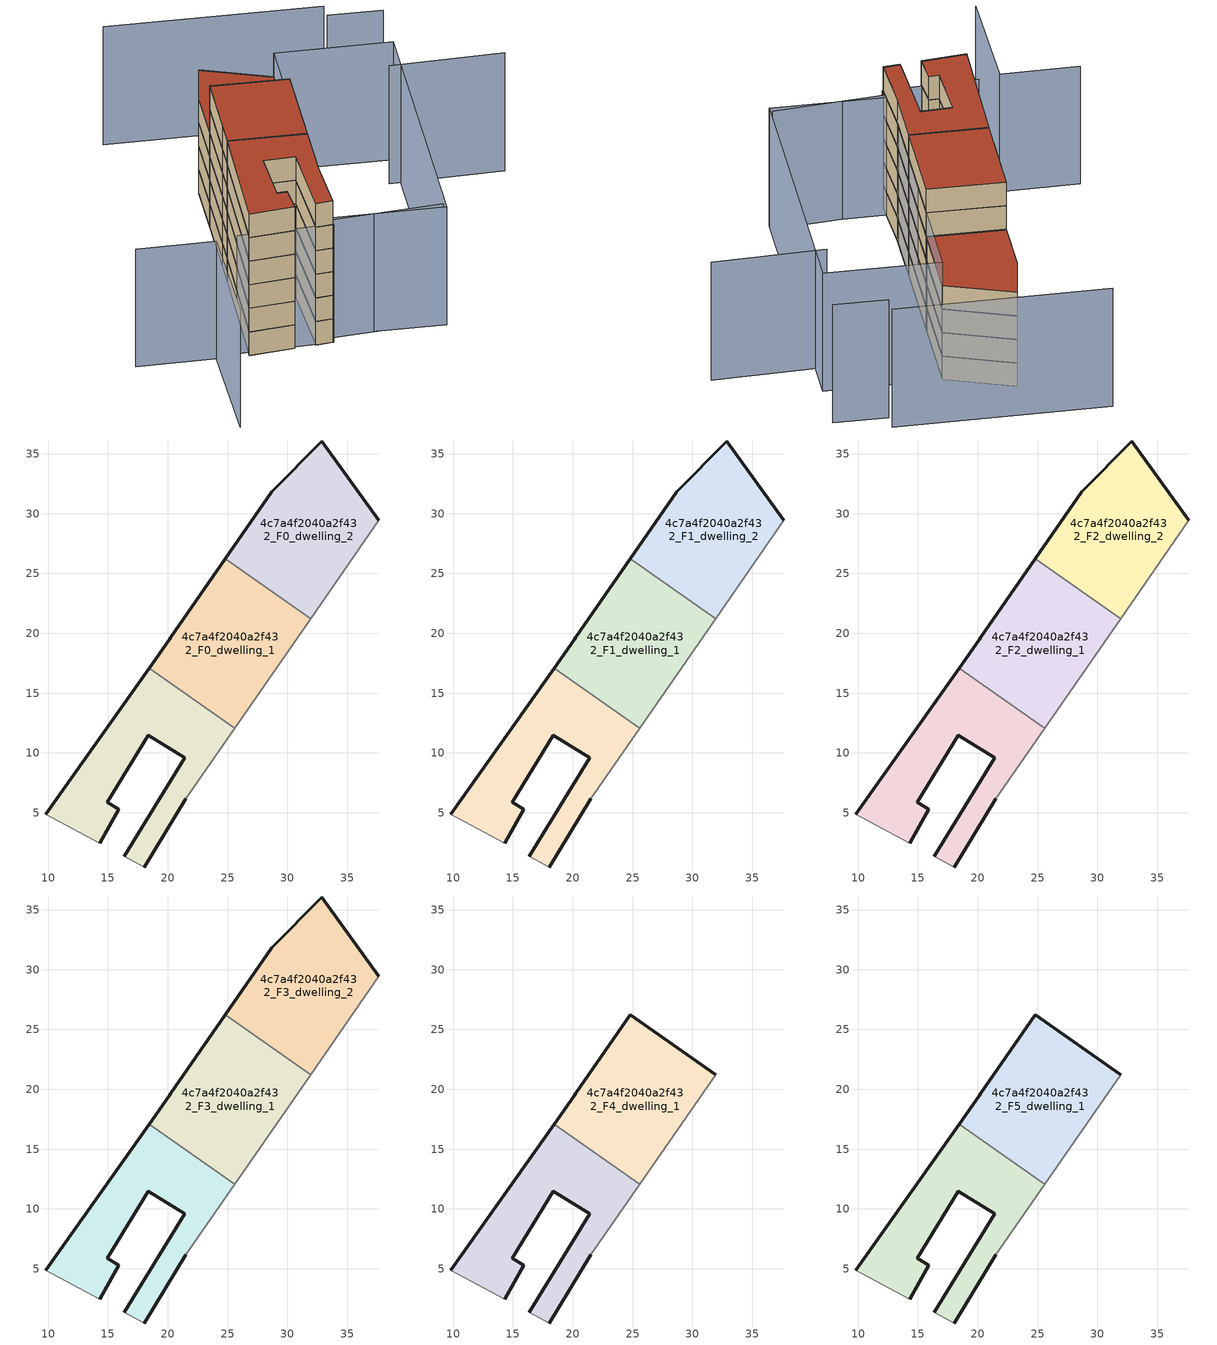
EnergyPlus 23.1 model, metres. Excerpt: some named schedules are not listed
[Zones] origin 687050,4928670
4c7a4f2040a2f432_F0_dwelling_0
 floor ground (EU_floor_Construction): 21.52,6.19 25.6,12.07 18.44,17.08 9.81,4.87 14.3,2.47 15.89,5.29 14.93,5.88 18.35,11.47 21.42,9.59 16.37,1.35 18.05,0.47 z0
 wall outside (EU_wall_Construction): 9.81,4.87 18.44,17.08 / 21.52,6.19 18.05,0.47 / 16.37,1.35 21.42,9.59 18.35,11.47 14.93,5.88 15.89,5.29 14.3,2.47 z0:3
 wall adiabatic (EU_wall_Construction): 14.3,2.47 9.81,4.87 / 25.6,12.07 21.52,6.19 / 18.05,0.47 16.37,1.35 z0:3
 wall to 4c7a4f2040a2f432_F0_dwelling_1 (EU_wall_Construction): 18.44,17.08 25.6,12.07 z0:3
4c7a4f2040a2f432_F0_dwelling_1
 floor ground (EU_floor_Construction): 25.6,12.07 31.95,21.23 24.82,26.23 20.27,19.67 20.12,19.46 18.44,17.08 z0
 wall outside (EU_wall_Construction): 18.44,17.08 20.12,19.46 20.27,19.67 24.82,26.23 z0:3
 wall adiabatic (EU_wall_Construction): 31.95,21.23 25.6,12.07 z0:3
 wall to 4c7a4f2040a2f432_F0_dwelling_2 (EU_wall_Construction): 24.82,26.23 31.95,21.23 z0:3
4c7a4f2040a2f432_F0_dwelling_2
 floor ground (EU_floor_Construction): 31.95,21.23 37.64,29.46 32.86,36.08 28.7,31.83 24.82,26.23 z0
 wall outside (EU_wall_Construction): 24.82,26.23 28.7,31.83 32.86,36.08 37.64,29.46 z0:3
 wall adiabatic (EU_wall_Construction): 37.64,29.46 31.95,21.23 z0:3
4c7a4f2040a2f432_F1_dwelling_0
 floor to 4c7a4f2040a2f432_F0_dwelling_0 (EU_floor_Construction): 21.52,6.19 25.6,12.07 18.44,17.08 9.8,4.87 14.3,2.47 15.89,5.29 14.93,5.88 18.35,11.47 21.42,9.59 16.37,1.35 18.05,0.47 z3
 wall outside (EU_wall_Construction): 9.81,4.87 18.44,17.08 / 21.52,6.19 18.05,0.47 / 16.37,1.35 21.42,9.59 18.35,11.47 14.93,5.88 15.89,5.29 14.3,2.47 z3:6
 wall adiabatic (EU_wall_Construction): 14.3,2.47 9.81,4.87 / 25.6,12.07 21.52,6.19 / 18.05,0.47 16.37,1.35 z3:6
 wall to 4c7a4f2040a2f432_F1_dwelling_1 (EU_wall_Construction): 18.44,17.08 25.6,12.07 z3:6
4c7a4f2040a2f432_F1_dwelling_1
 floor to 4c7a4f2040a2f432_F0_dwelling_1 (EU_floor_Construction): 25.6,12.07 31.95,21.23 24.82,26.23 20.27,19.67 20.12,19.46 18.44,17.08 z3
 wall outside (EU_wall_Construction): 18.44,17.08 20.12,19.46 20.27,19.67 24.82,26.23 z3:6
 wall adiabatic (EU_wall_Construction): 31.95,21.23 25.6,12.07 z3:6
 wall to 4c7a4f2040a2f432_F1_dwelling_2 (EU_wall_Construction): 24.82,26.23 31.95,21.23 z3:6
4c7a4f2040a2f432_F1_dwelling_2
 floor to 4c7a4f2040a2f432_F0_dwelling_2 (EU_floor_Construction): 31.95,21.23 37.64,29.46 32.86,36.08 28.7,31.83 24.82,26.23 z3
 wall outside (EU_wall_Construction): 24.82,26.23 28.7,31.83 32.86,36.08 37.64,29.46 z3:6
 wall adiabatic (EU_wall_Construction): 37.64,29.46 31.95,21.23 z3:6
4c7a4f2040a2f432_F2_dwelling_0
 floor to 4c7a4f2040a2f432_F1_dwelling_0 (EU_floor_Construction): 21.52,6.19 25.6,12.07 18.44,17.08 9.8,4.87 14.3,2.47 15.89,5.29 14.93,5.88 18.35,11.47 21.42,9.59 16.37,1.35 18.05,0.47 z6
 wall outside (EU_wall_Construction): 9.81,4.87 18.44,17.08 / 21.52,6.19 18.05,0.47 / 16.37,1.35 21.42,9.59 18.35,11.47 14.93,5.88 15.89,5.29 14.3,2.47 z6:9
 wall adiabatic (EU_wall_Construction): 14.3,2.47 9.81,4.87 / 25.6,12.07 21.52,6.19 / 18.05,0.47 16.37,1.35 z6:9
 wall to 4c7a4f2040a2f432_F2_dwelling_1 (EU_wall_Construction): 18.44,17.08 25.6,12.07 z6:9
4c7a4f2040a2f432_F2_dwelling_1
 floor to 4c7a4f2040a2f432_F1_dwelling_1 (EU_floor_Construction): 25.6,12.07 31.95,21.23 24.82,26.23 20.27,19.67 20.12,19.46 18.44,17.08 z6
 wall outside (EU_wall_Construction): 18.44,17.08 20.12,19.46 20.27,19.67 24.82,26.23 z6:9
 wall adiabatic (EU_wall_Construction): 31.95,21.23 25.6,12.07 z6:9
 wall to 4c7a4f2040a2f432_F2_dwelling_2 (EU_wall_Construction): 24.82,26.23 31.95,21.23 z6:9
4c7a4f2040a2f432_F2_dwelling_2
 floor to 4c7a4f2040a2f432_F1_dwelling_2 (EU_floor_Construction): 31.95,21.23 37.64,29.46 32.86,36.08 28.7,31.83 24.82,26.23 z6
 wall outside (EU_wall_Construction): 24.82,26.23 28.7,31.83 32.86,36.08 37.64,29.46 z6:9
 wall adiabatic (EU_wall_Construction): 37.64,29.46 31.95,21.23 z6:9
4c7a4f2040a2f432_F3_dwelling_0
 floor to 4c7a4f2040a2f432_F2_dwelling_0 (EU_floor_Construction): 21.52,6.19 25.6,12.07 18.44,17.08 9.8,4.87 14.3,2.47 15.89,5.29 14.93,5.88 18.35,11.47 21.42,9.59 16.37,1.35 18.05,0.47 z9
 wall outside (EU_wall_Construction): 9.81,4.87 18.44,17.08 / 21.52,6.19 18.05,0.47 / 16.37,1.35 21.42,9.59 18.35,11.47 14.93,5.88 15.89,5.29 14.3,2.47 z9:12
 wall adiabatic (EU_wall_Construction): 14.3,2.47 9.81,4.87 / 25.6,12.07 21.52,6.19 / 18.05,0.47 16.37,1.35 z9:12
 wall to 4c7a4f2040a2f432_F3_dwelling_1 (EU_wall_Construction): 18.44,17.08 25.6,12.07 z9:12
4c7a4f2040a2f432_F3_dwelling_1
 floor to 4c7a4f2040a2f432_F2_dwelling_1 (EU_floor_Construction): 25.6,12.07 31.95,21.23 24.82,26.23 20.27,19.67 20.12,19.46 18.44,17.08 z9
 wall outside (EU_wall_Construction): 18.44,17.08 20.12,19.46 20.27,19.67 24.82,26.23 z9:12
 wall adiabatic (EU_wall_Construction): 31.95,21.23 25.6,12.07 z9:12
 wall to 4c7a4f2040a2f432_F3_dwelling_2 (EU_wall_Construction): 24.82,26.23 31.95,21.23 z9:12
4c7a4f2040a2f432_F3_dwelling_2
 floor to 4c7a4f2040a2f432_F2_dwelling_2 (EU_floor_Construction): 31.95,21.23 37.64,29.46 32.86,36.08 28.7,31.83 24.82,26.23 z9
 wall outside (EU_wall_Construction): 24.82,26.23 28.7,31.83 32.86,36.08 37.64,29.46 z9:12
 wall adiabatic (EU_wall_Construction): 37.64,29.46 31.95,21.23 z9:12
 roof outside (EU_roof_Construction): 32.86,36.08 37.64,29.46 31.95,21.23 24.82,26.23 28.7,31.83 z12
4c7a4f2040a2f432_F4_dwelling_0
 floor to 4c7a4f2040a2f432_F3_dwelling_0 (EU_floor_Construction): 21.52,6.19 25.6,12.07 18.44,17.08 9.8,4.87 14.3,2.47 15.89,5.29 14.93,5.88 18.35,11.47 21.42,9.59 16.37,1.35 18.05,0.47 z12
 wall outside (EU_wall_Construction): 9.81,4.87 18.44,17.08 / 21.52,6.19 18.05,0.47 / 16.37,1.35 21.42,9.59 18.35,11.47 14.93,5.88 15.89,5.29 14.3,2.47 z12:15
 wall adiabatic (EU_wall_Construction): 14.3,2.47 9.81,4.87 / 25.6,12.07 21.52,6.19 / 18.05,0.47 16.37,1.35 z12:15
 wall to 4c7a4f2040a2f432_F4_dwelling_1 (EU_wall_Construction): 18.44,17.08 25.6,12.07 z12:15
4c7a4f2040a2f432_F4_dwelling_1
 floor to 4c7a4f2040a2f432_F3_dwelling_1 (EU_floor_Construction): 25.6,12.07 31.95,21.23 24.82,26.23 20.27,19.67 20.12,19.46 18.44,17.08 z12
 wall outside (EU_wall_Construction): 18.44,17.08 20.12,19.46 20.27,19.67 24.82,26.23 31.95,21.23 z12:15
 wall adiabatic (EU_wall_Construction): 31.95,21.23 25.6,12.07 z12:15
4c7a4f2040a2f432_F5_dwelling_0
 floor to 4c7a4f2040a2f432_F4_dwelling_0 (EU_floor_Construction): 21.52,6.19 25.6,12.07 18.44,17.08 9.8,4.87 14.3,2.47 15.89,5.29 14.93,5.88 18.35,11.47 21.42,9.59 16.37,1.35 18.05,0.47 z15
 wall outside (EU_wall_Construction): 9.81,4.87 18.44,17.08 / 21.52,6.19 18.05,0.47 / 16.37,1.35 21.42,9.59 18.35,11.47 14.93,5.88 15.89,5.29 14.3,2.47 z15:18
 wall adiabatic (EU_wall_Construction): 14.3,2.47 9.81,4.87 / 25.6,12.07 21.52,6.19 / 18.05,0.47 16.37,1.35 z15:18
 wall to 4c7a4f2040a2f432_F5_dwelling_1 (EU_wall_Construction): 18.44,17.08 25.6,12.07 z15:18
 roof outside (EU_roof_Construction): 25.6,12.07 21.52,6.19 18.05,0.47 16.37,1.35 21.42,9.59 18.35,11.47 14.93,5.88 15.89,5.29 14.3,2.47 9.81,4.87 18.44,17.08 z18
4c7a4f2040a2f432_F5_dwelling_1
 floor to 4c7a4f2040a2f432_F4_dwelling_1 (EU_floor_Construction): 25.6,12.07 31.95,21.23 24.82,26.23 20.27,19.67 20.12,19.46 18.44,17.08 z15
 wall outside (EU_wall_Construction): 18.44,17.08 20.12,19.46 20.27,19.67 24.82,26.23 31.95,21.23 z15:18
 wall adiabatic (EU_wall_Construction): 31.95,21.23 25.6,12.07 z15:18
 roof outside (EU_roof_Construction): 31.95,21.23 25.6,12.07 18.44,17.08 20.12,19.46 20.27,19.67 24.82,26.23 z18
shading: 17.38,1.95 29.43,-4.86 / 9.15,6.09 18.15,0.41 / 44.69,18.91 55.37,12.1 / -0.49,11.8 6.81,6.89 / 6.81,6.89 -0.94,-4.64 / 52.06,27.34 47.02,30.8 / 48.11,32.39 28.27,46.02 / 18.52,1.85 37.64,29.46 / 37.64,29.46 48.37,22.02 / 48.37,22.02 29.24,-5.58 / 29.24,-5.58 18.52,1.85 z0:15
[Building]
EU S2 Campaign: North Axis=0; Terrain=City; Solar Distribution=FullExterior
[Site:Location]
Bologna: Latitude=44.5; Longitude=11.25; Time Zone=1; Elevation=37
[SizingPeriod:WeatherFileDays]
AnnualSizingPeriod: Begin Month=1; Begin Day of Month=1; End Month=12; End Day of Month=31; Day of Week for Start Day=Monday; Use Weather File Daylight Saving Period=No; Use Weather File Rain and Snow Indicators=No
[MATERIAL]
EU_InternalMass_Material: Roughness=MediumRough; Thickness=0.1; Conductivity=1; Density=1800; Specific Heat=900; Thermal Absorptance=0.9; Solar Absorptance=0.7; Visible Absorptance=0.7
[MATERIAL:NOMASS] Roughness=MediumRough; Thermal Absorptance=0.9; Solar Absorptance=0.7; Visible Absorptance=0.7
Name | Thermal Resistance
EU_wall_NoMass | 0.905828
EU_roof_NoMass | 0.37593
EU_floor_NoMass | 0.67114
[CONSTRUCTION]
EU_wall_Construction: EU_wall_NoMass
EU_roof_Construction: EU_roof_NoMass
EU_floor_Construction: EU_floor_NoMass
EU_InternalMass_Construction: EU_InternalMass_Material
[ZONE] Type=1; Multiplier=1; Ceiling Height=autocalculate; Floor Area=autocalculate; Part of Total Floor Area=Yes
Name | Volume
4c7a4f2040a2f432_F0_dwelling_0 | 291.365
4c7a4f2040a2f432_F1_dwelling_0; 4c7a4f2040a2f432_F2_dwelling_0; 4c7a4f2040a2f432_F3_dwelling_0; 4c7a4f2040a2f432_F4_dwelling_0; 4c7a4f2040a2f432_F5_dwelling_0 | 291.363
4c7a4f2040a2f432_F0_dwelling_1; 4c7a4f2040a2f432_F1_dwelling_1; 4c7a4f2040a2f432_F2_dwelling_1; 4c7a4f2040a2f432_F3_dwelling_1; 4c7a4f2040a2f432_F4_dwelling_1; 4c7a4f2040a2f432_F5_dwelling_1 | 291.344
4c7a4f2040a2f432_F0_dwelling_2 | 291.377
4c7a4f2040a2f432_F1_dwelling_2; 4c7a4f2040a2f432_F2_dwelling_2; 4c7a4f2040a2f432_F3_dwelling_2 | 291.376
[INTERNALMASS] Construction=EU_InternalMass_Construction
Name | Zone or ZoneList | Surface Area
4c7a4f2040a2f432_F0_dwelling_0_EU_InternalMass | 4c7a4f2040a2f432_F0_dwelling_0 | 97.1211
4c7a4f2040a2f432_F0_dwelling_1_EU_InternalMass | 4c7a4f2040a2f432_F0_dwelling_1 | 97.1152
4c7a4f2040a2f432_F0_dwelling_2_EU_InternalMass | 4c7a4f2040a2f432_F0_dwelling_2 | 97.1255
4c7a4f2040a2f432_F1_dwelling_0_EU_InternalMass | 4c7a4f2040a2f432_F1_dwelling_0 | 97.1211
4c7a4f2040a2f432_F1_dwelling_1_EU_InternalMass | 4c7a4f2040a2f432_F1_dwelling_1 | 97.1152
4c7a4f2040a2f432_F1_dwelling_2_EU_InternalMass | 4c7a4f2040a2f432_F1_dwelling_2 | 97.1255
4c7a4f2040a2f432_F2_dwelling_0_EU_InternalMass | 4c7a4f2040a2f432_F2_dwelling_0 | 97.1211
4c7a4f2040a2f432_F2_dwelling_1_EU_InternalMass | 4c7a4f2040a2f432_F2_dwelling_1 | 97.1152
4c7a4f2040a2f432_F2_dwelling_2_EU_InternalMass | 4c7a4f2040a2f432_F2_dwelling_2 | 97.1255
4c7a4f2040a2f432_F3_dwelling_0_EU_InternalMass | 4c7a4f2040a2f432_F3_dwelling_0 | 97.1211
4c7a4f2040a2f432_F3_dwelling_1_EU_InternalMass | 4c7a4f2040a2f432_F3_dwelling_1 | 97.1152
4c7a4f2040a2f432_F3_dwelling_2_EU_InternalMass | 4c7a4f2040a2f432_F3_dwelling_2 | 97.1255
4c7a4f2040a2f432_F4_dwelling_0_EU_InternalMass | 4c7a4f2040a2f432_F4_dwelling_0 | 145.682
4c7a4f2040a2f432_F4_dwelling_1_EU_InternalMass | 4c7a4f2040a2f432_F4_dwelling_1 | 145.681
4c7a4f2040a2f432_F5_dwelling_0_EU_InternalMass | 4c7a4f2040a2f432_F5_dwelling_0 | 145.682
4c7a4f2040a2f432_F5_dwelling_1_EU_InternalMass | 4c7a4f2040a2f432_F5_dwelling_1 | 145.681
[OTHEREQUIPMENT] Fuel Type=Electricity; Design Level Calculation Method=Watts/Area; Power per Zone Floor Area=1; Fraction Latent=0; Fraction Radiant=0; Fraction Lost=0; Carbon Dioxide Generation Rate=0; EndUse Subcategory=EU_Step8_InternalGains
Name | Zone or ZoneList or Space or SpaceList | Schedule
EU_Step8_InternalGain_4c7a4f2040a2f432_F0_dwelling_0_f000 | 4c7a4f2040a2f432_F0_dwelling_0 | EU_Step8_GainSchedule_4c7a4f2040a2f432_F0_dwelling_0_f000
EU_Step8_InternalGain_4c7a4f2040a2f432_F0_dwelling_1_f000 | 4c7a4f2040a2f432_F0_dwelling_1 | EU_Step8_GainSchedule_4c7a4f2040a2f432_F0_dwelling_1_f000
EU_Step8_InternalGain_4c7a4f2040a2f432_F0_dwelling_2_f000 | 4c7a4f2040a2f432_F0_dwelling_2 | EU_Step8_GainSchedule_4c7a4f2040a2f432_F0_dwelling_2_f000
EU_Step8_InternalGain_4c7a4f2040a2f432_F1_dwelling_0_f000 | 4c7a4f2040a2f432_F1_dwelling_0 | EU_Step8_GainSchedule_4c7a4f2040a2f432_F1_dwelling_0_f000
EU_Step8_InternalGain_4c7a4f2040a2f432_F1_dwelling_1_f000 | 4c7a4f2040a2f432_F1_dwelling_1 | EU_Step8_GainSchedule_4c7a4f2040a2f432_F1_dwelling_1_f000
EU_Step8_InternalGain_4c7a4f2040a2f432_F1_dwelling_2_f000 | 4c7a4f2040a2f432_F1_dwelling_2 | EU_Step8_GainSchedule_4c7a4f2040a2f432_F1_dwelling_2_f000
EU_Step8_InternalGain_4c7a4f2040a2f432_F2_dwelling_0_f000 | 4c7a4f2040a2f432_F2_dwelling_0 | EU_Step8_GainSchedule_4c7a4f2040a2f432_F2_dwelling_0_f000
EU_Step8_InternalGain_4c7a4f2040a2f432_F2_dwelling_1_f000 | 4c7a4f2040a2f432_F2_dwelling_1 | EU_Step8_GainSchedule_4c7a4f2040a2f432_F2_dwelling_1_f000
EU_Step8_InternalGain_4c7a4f2040a2f432_F2_dwelling_2_f000 | 4c7a4f2040a2f432_F2_dwelling_2 | EU_Step8_GainSchedule_4c7a4f2040a2f432_F2_dwelling_2_f000
EU_Step8_InternalGain_4c7a4f2040a2f432_F3_dwelling_0_f000 | 4c7a4f2040a2f432_F3_dwelling_0 | EU_Step8_GainSchedule_4c7a4f2040a2f432_F3_dwelling_0_f000
EU_Step8_InternalGain_4c7a4f2040a2f432_F3_dwelling_1_f000 | 4c7a4f2040a2f432_F3_dwelling_1 | EU_Step8_GainSchedule_4c7a4f2040a2f432_F3_dwelling_1_f000
EU_Step8_InternalGain_4c7a4f2040a2f432_F3_dwelling_2_f000 | 4c7a4f2040a2f432_F3_dwelling_2 | EU_Step8_GainSchedule_4c7a4f2040a2f432_F3_dwelling_2_f000
EU_Step8_InternalGain_4c7a4f2040a2f432_F4_dwelling_0_f000 | 4c7a4f2040a2f432_F4_dwelling_0 | EU_Step8_GainSchedule_4c7a4f2040a2f432_F4_dwelling_0_f000
EU_Step8_InternalGain_4c7a4f2040a2f432_F4_dwelling_1_f000 | 4c7a4f2040a2f432_F4_dwelling_1 | EU_Step8_GainSchedule_4c7a4f2040a2f432_F4_dwelling_1_f000
EU_Step8_InternalGain_4c7a4f2040a2f432_F5_dwelling_0_f000 | 4c7a4f2040a2f432_F5_dwelling_0 | EU_Step8_GainSchedule_4c7a4f2040a2f432_F5_dwelling_0_f000
EU_Step8_InternalGain_4c7a4f2040a2f432_F5_dwelling_1_f000 | 4c7a4f2040a2f432_F5_dwelling_1 | EU_Step8_GainSchedule_4c7a4f2040a2f432_F5_dwelling_1_f000
[ZONEVENTILATION:DESIGNFLOWRATE] Schedule=EU_AlwaysOn; Design Flow Rate Calculation Method=AirChanges/Hour; Air Changes per Hour=0.73129; Ventilation Type=Natural; Fan Pressure Rise=0; Fan Total Efficiency=1; Constant Term Coefficient=1; Temperature Term Coefficient=0; Velocity Term Coefficient=0; Velocity Squared Term Coefficient=0; Minimum Indoor Temperature=-100; Maximum Indoor Temperature=100; Delta Temperature=-100; Minimum Outdoor Temperature=-100; Maximum Outdoor Temperature=100; Maximum Wind Speed=40
Name | Zone or ZoneList or Space or SpaceList
EU_ConstantAir_4c7a4f2040a2f432_F0_dwelling_0 | 4c7a4f2040a2f432_F0_dwelling_0
EU_ConstantAir_4c7a4f2040a2f432_F0_dwelling_1 | 4c7a4f2040a2f432_F0_dwelling_1
EU_ConstantAir_4c7a4f2040a2f432_F0_dwelling_2 | 4c7a4f2040a2f432_F0_dwelling_2
EU_ConstantAir_4c7a4f2040a2f432_F1_dwelling_0 | 4c7a4f2040a2f432_F1_dwelling_0
EU_ConstantAir_4c7a4f2040a2f432_F1_dwelling_1 | 4c7a4f2040a2f432_F1_dwelling_1
EU_ConstantAir_4c7a4f2040a2f432_F1_dwelling_2 | 4c7a4f2040a2f432_F1_dwelling_2
EU_ConstantAir_4c7a4f2040a2f432_F2_dwelling_0 | 4c7a4f2040a2f432_F2_dwelling_0
EU_ConstantAir_4c7a4f2040a2f432_F2_dwelling_1 | 4c7a4f2040a2f432_F2_dwelling_1
EU_ConstantAir_4c7a4f2040a2f432_F2_dwelling_2 | 4c7a4f2040a2f432_F2_dwelling_2
EU_ConstantAir_4c7a4f2040a2f432_F3_dwelling_0 | 4c7a4f2040a2f432_F3_dwelling_0
EU_ConstantAir_4c7a4f2040a2f432_F3_dwelling_1 | 4c7a4f2040a2f432_F3_dwelling_1
EU_ConstantAir_4c7a4f2040a2f432_F3_dwelling_2 | 4c7a4f2040a2f432_F3_dwelling_2
EU_ConstantAir_4c7a4f2040a2f432_F4_dwelling_0 | 4c7a4f2040a2f432_F4_dwelling_0
EU_ConstantAir_4c7a4f2040a2f432_F4_dwelling_1 | 4c7a4f2040a2f432_F4_dwelling_1
EU_ConstantAir_4c7a4f2040a2f432_F5_dwelling_0 | 4c7a4f2040a2f432_F5_dwelling_0
EU_ConstantAir_4c7a4f2040a2f432_F5_dwelling_1 | 4c7a4f2040a2f432_F5_dwelling_1
[HVACTEMPLATE:THERMOSTAT] Constant Heating Setpoint=20; Constant Cooling Setpoint=50
EU_HeatOnly_4c7a4f2040a2f432_F0_dwelling_0; EU_HeatOnly_4c7a4f2040a2f432_F0_dwelling_1; EU_HeatOnly_4c7a4f2040a2f432_F0_dwelling_2; EU_HeatOnly_4c7a4f2040a2f432_F1_dwelling_0; EU_HeatOnly_4c7a4f2040a2f432_F1_dwelling_1; EU_HeatOnly_4c7a4f2040a2f432_F1_dwelling_2; EU_HeatOnly_4c7a4f2040a2f432_F2_dwelling_0; EU_HeatOnly_4c7a4f2040a2f432_F2_dwelling_1; EU_HeatOnly_4c7a4f2040a2f432_F2_dwelling_2; EU_HeatOnly_4c7a4f2040a2f432_F3_dwelling_0; EU_HeatOnly_4c7a4f2040a2f432_F3_dwelling_1; EU_HeatOnly_4c7a4f2040a2f432_F3_dwelling_2; EU_HeatOnly_4c7a4f2040a2f432_F4_dwelling_0; EU_HeatOnly_4c7a4f2040a2f432_F4_dwelling_1; EU_HeatOnly_4c7a4f2040a2f432_F5_dwelling_0; EU_HeatOnly_4c7a4f2040a2f432_F5_dwelling_1
